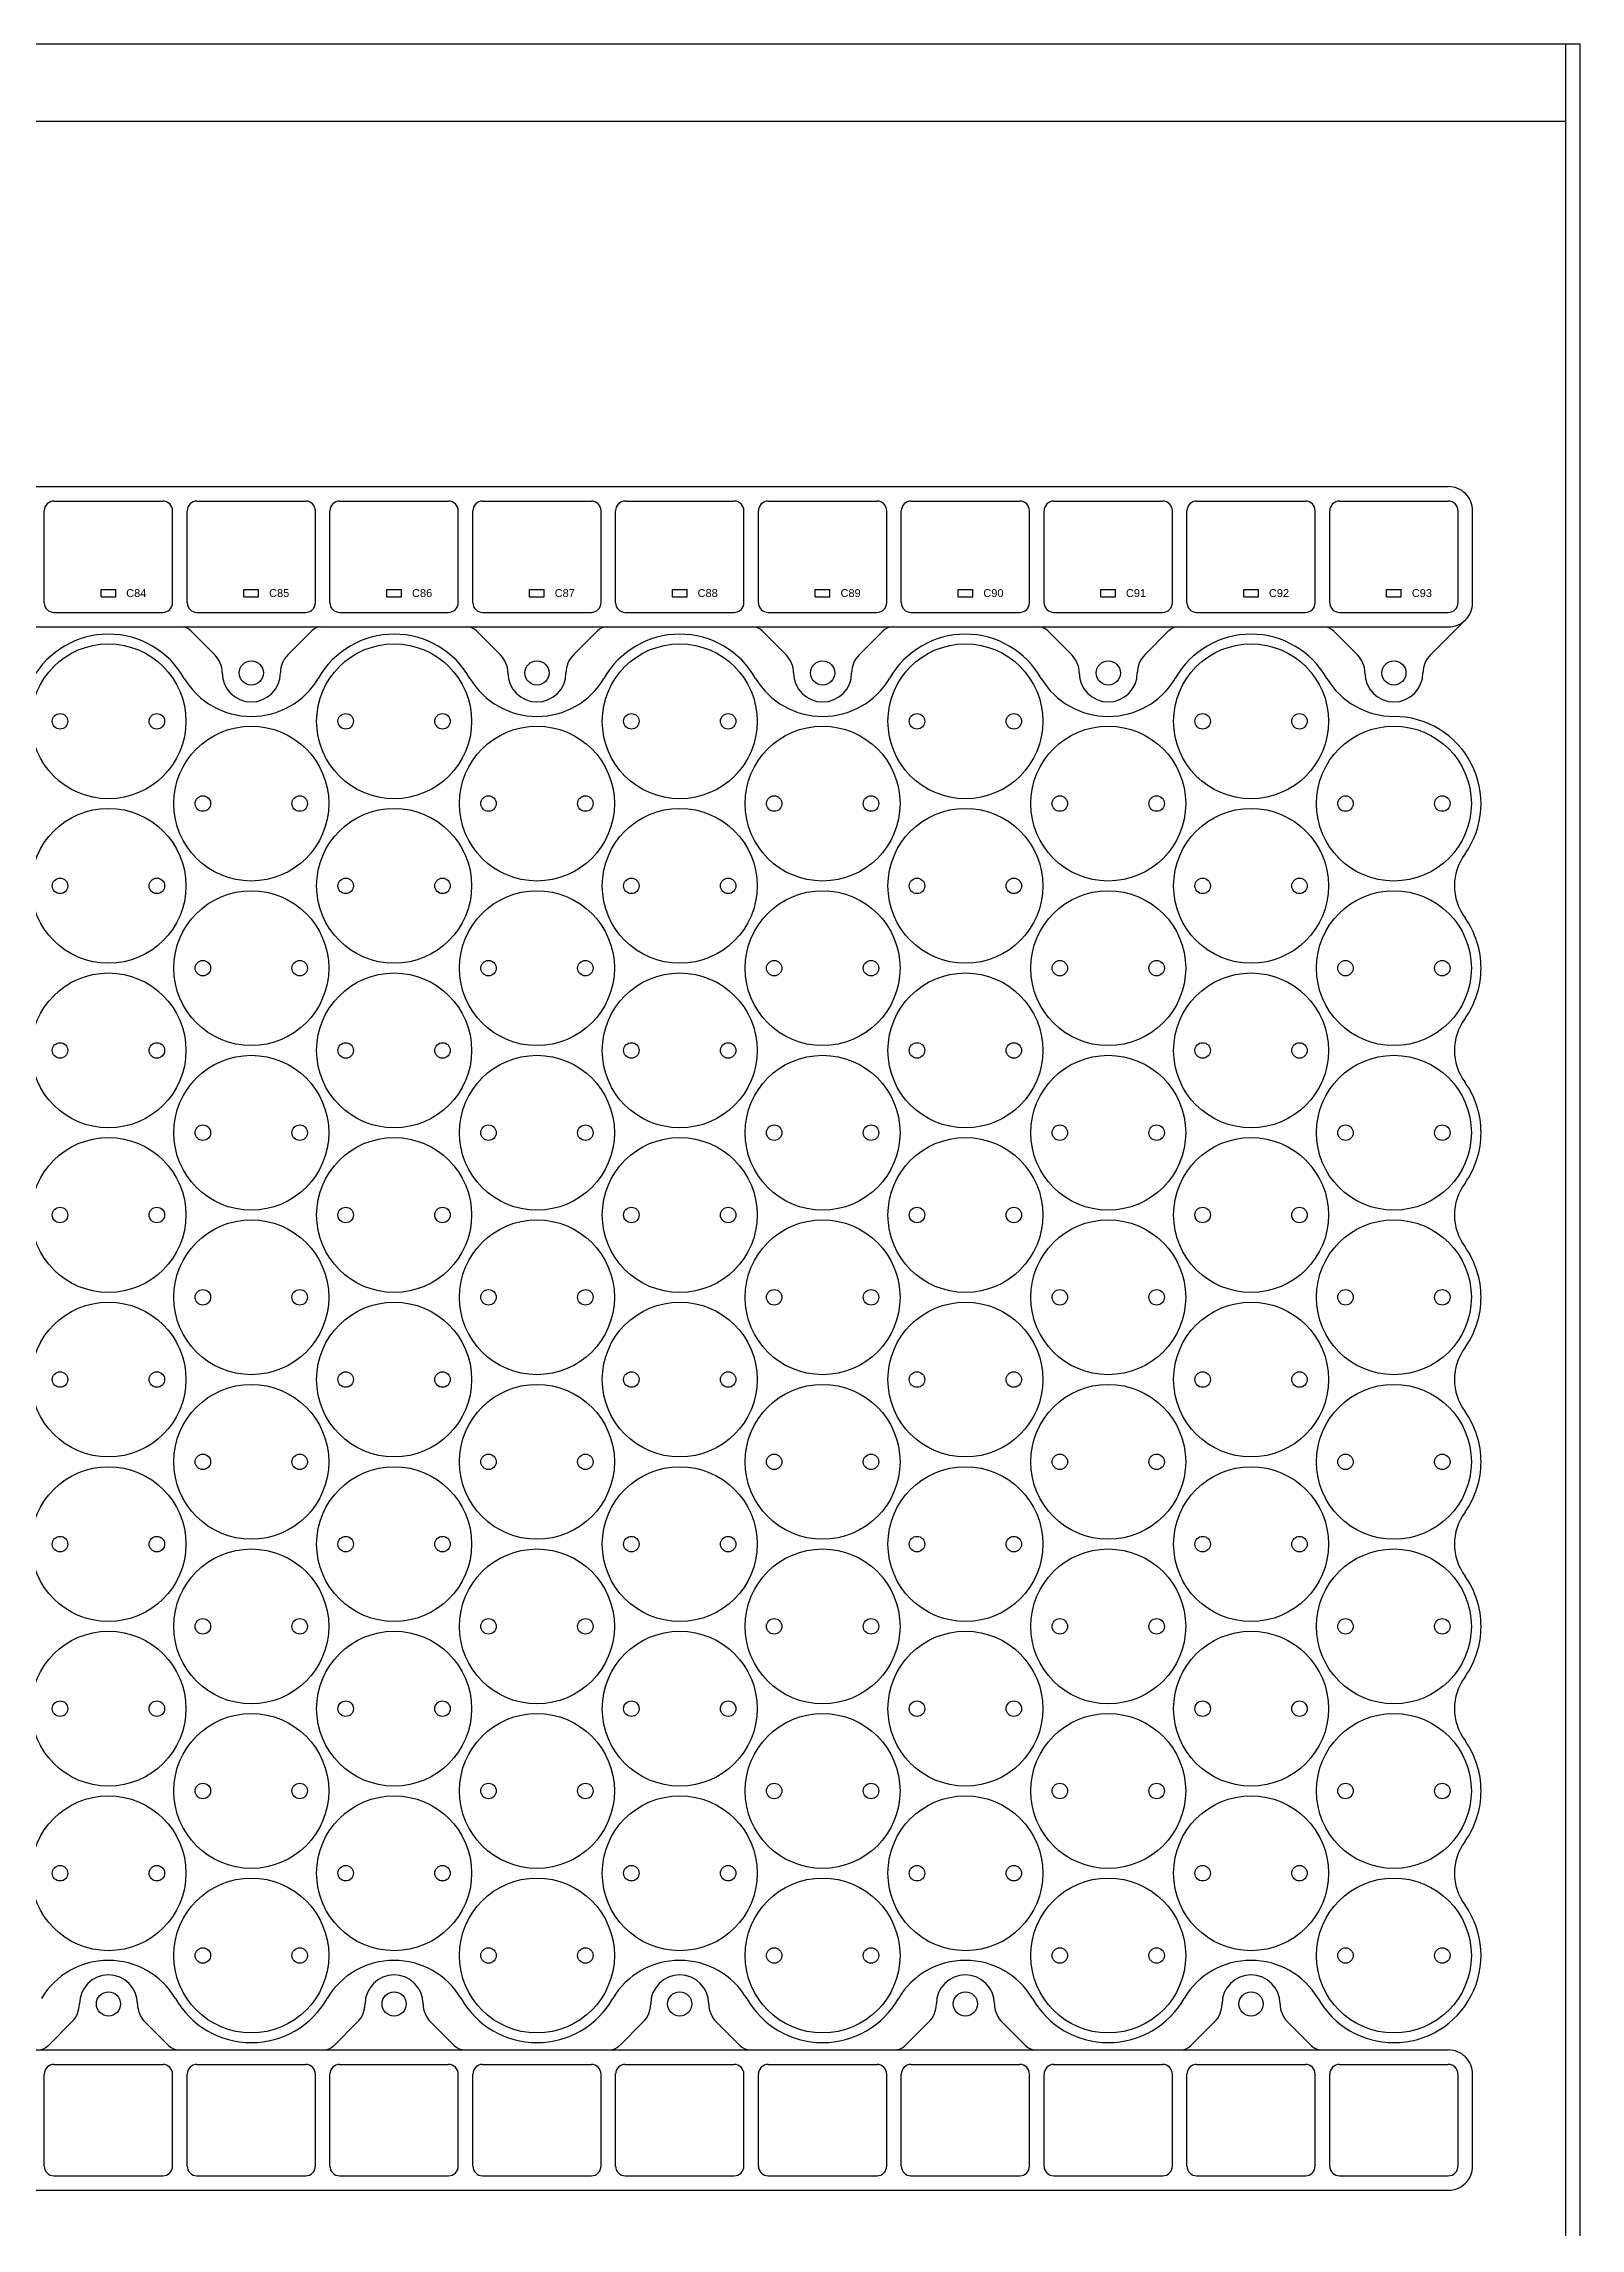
# Model space of a CAD drawing. Header units: millimetres. Extents: x -152 to 152, y -143 to 250.
# Drawn here: x -6.7 to 152, y 24.3 to 250 of the extents above; entities that cross this region are included whole.
import ezdxf

# ---------------------------------------------------------------- set-up
doc = ezdxf.new("R2010")
doc.units = ezdxf.units.MM
doc.layers.add('Mechanical4', color=56, linetype='Continuous')
doc.styles.add('Arial', font='arial.ttf', dxfattribs={"height": 0.2})

msp = doc.modelspace()

# ---------------------------------------------------------------- linework, layer by layer
at = {"layer": 'Mechanical4'}
for p, q in [((-150.5, 250), (150.5, 250)), ((150.5, 242), (150.5, 250)), ((150.5, 250), (152, 250)), ((150.5, -143), (150.5, 250)), ((152, -143), (152, 250)), ((-150.5, 242), (150.5, 242)), ((-7.5, 204.25), (7.5, 204.25)), ((7, 204.25), (7.5, 204.25)), ((7.25, 204.25), (22.25, 204.25)), ((21.75, 204.25), (22.25, 204.25)), ((22, 204.25), (37, 204.25)), ((36.5, 204.25), (37, 204.25)), ((36.75, 204.25), (51.75, 204.25)), ((51.25, 204.25), (51.75, 204.25)), ((51.5, 204.25), (66.5, 204.25)), ((66, 204.25), (66.5, 204.25)), ((66.25, 204.25), (81.25, 204.25)), ((80.75, 204.25), (81.25, 204.25)), ((81, 204.25), (96, 204.25)), ((95.5, 204.25), (96, 204.25)), ((95.75, 204.25), (110.75, 204.25)), ((110.25, 204.25), (110.75, 204.25)), ((110.5, 204.25), (125.5, 204.25)), ((125, 204.25), (125.5, 204.25)), ((125.25, 204.25), (138.37, 204.25)), ((-6.63, 192.25), (-6.63, 201.75)), ((-5.63, 202.75), (5.62, 202.75)), ((6.63, 192.25), (6.63, 201.75)), ((8.13, 192.25), (8.13, 201.75)), ((9.13, 202.75), (20.37, 202.75)), ((21.38, 192.25), (21.38, 201.75)), ((22.87, 192.25), (22.87, 201.75)), ((23.87, 202.75), (35.12, 202.75)), ((36.13, 192.25), (36.13, 201.75)), ((37.62, 192.25), (37.62, 201.75)), ((38.63, 202.75), (49.87, 202.75)), ((50.88, 192.25), (50.88, 201.75)), ((52.37, 192.25), (52.37, 201.75)), ((53.37, 202.75), (64.62, 202.75)), ((65.62, 192.25), (65.62, 201.75)), ((67.12, 192.25), (67.12, 201.75)), ((68.12, 202.75), (79.37, 202.75)), ((80.38, 192.25), (80.38, 201.75)), ((81.88, 192.25), (81.88, 201.75)), ((82.88, 202.75), (94.12, 202.75)), ((95.13, 192.25), (95.13, 201.75)), ((96.62, 192.25), (96.62, 201.75)), ((97.62, 202.75), (108.87, 202.75)), ((109.87, 192.25), (109.87, 201.75)), ((111.37, 192.25), (111.37, 201.75)), ((112.38, 202.75), (123.62, 202.75)), ((124.63, 192.25), (124.63, 201.75)), ((126.13, 192.25), (126.13, 201.75)), ((127.13, 202.75), (138.37, 202.75)), ((139.38, 192.25), (139.38, 201.75)), ((140.88, 192.25), (140.88, 201.75)), ((-0.76, 192.87), (-0.76, 193.63)), ((-0.76, 193.63), (0.76, 193.63)), ((-0.76, 192.87), (0.76, 192.87)), ((0.76, 192.87), (0.76, 193.63)), ((13.99, 192.87), (13.99, 193.63)), ((13.99, 193.63), (15.51, 193.63)), ((13.99, 192.87), (15.51, 192.87)), ((15.51, 192.87), (15.51, 193.63)), ((28.74, 192.87), (28.74, 193.63)), ((28.74, 193.63), (30.26, 193.63)), ((28.74, 192.87), (30.26, 192.87)), ((30.26, 192.87), (30.26, 193.63)), ((43.49, 192.87), (43.49, 193.63)), ((43.49, 193.63), (45.01, 193.63)), ((43.49, 192.87), (45.01, 192.87)), ((45.01, 192.87), (45.01, 193.63)), ((58.24, 192.87), (58.24, 193.63)), ((58.24, 193.63), (59.76, 193.63)), ((58.24, 192.87), (59.76, 192.87)), ((59.76, 192.87), (59.76, 193.63)), ((72.99, 192.87), (72.99, 193.63)), ((72.99, 193.63), (74.51, 193.63)), ((72.99, 192.87), (74.51, 192.87)), ((74.51, 192.87), (74.51, 193.63)), ((87.74, 192.87), (87.74, 193.63)), ((87.74, 193.63), (89.26, 193.63)), ((87.74, 192.87), (89.26, 192.87)), ((89.26, 192.87), (89.26, 193.63)), ((102.49, 192.87), (102.49, 193.63)), ((102.49, 193.63), (104.01, 193.63)), ((102.49, 192.87), (104.01, 192.87)), ((104.01, 192.87), (104.01, 193.63)), ((117.24, 192.87), (117.24, 193.63)), ((117.24, 193.63), (118.76, 193.63)), ((117.24, 192.87), (118.76, 192.87)), ((118.76, 192.87), (118.76, 193.63)), ((131.99, 192.87), (131.99, 193.63)), ((131.99, 193.63), (133.51, 193.63)), ((131.99, 192.87), (133.51, 192.87)), ((133.51, 192.87), (133.51, 193.63)), ((-7.5, 189.75), (7.5, 189.75)), ((-5.63, 191.25), (5.62, 191.25)), ((7.25, 189.75), (22.25, 189.75)), ((9.13, 191.25), (20.37, 191.25)), ((22, 189.75), (37, 189.75)), ((23.87, 191.25), (35.12, 191.25)), ((36.75, 189.75), (51.75, 189.75)), ((36.75, 189.75), (51.75, 189.75)), ((38.63, 191.25), (49.87, 191.25)), ((51.5, 189.75), (66.5, 189.75)), ((53.37, 191.25), (64.62, 191.25)), ((66.25, 189.75), (81.25, 189.75)), ((66.25, 189.75), (81.25, 189.75)), ((68.12, 191.25), (79.37, 191.25)), ((81, 189.75), (96, 189.75)), ((82.88, 191.25), (94.12, 191.25)), ((95.75, 189.75), (110.75, 189.75)), ((95.75, 189.75), (110.75, 189.75)), ((97.62, 191.25), (108.87, 191.25)), ((110.5, 189.75), (125.5, 189.75)), ((112.38, 191.25), (123.62, 191.25)), ((125.25, 189.75), (138.37, 189.75)), ((125.25, 189.75), (138.5, 189.75)), ((127.13, 191.25), (138.37, 191.25)), ((138.46, 188.79), (140.14, 190.48)), ((8.51, 189.33), (10.98, 186.86)), ((18.52, 186.86), (20.99, 189.33)), ((38.01, 189.33), (40.48, 186.86)), ((48.02, 186.86), (50.49, 189.33)), ((67.51, 189.33), (69.98, 186.86)), ((77.52, 186.86), (79.99, 189.33)), ((97.01, 189.33), (99.48, 186.86)), ((107.02, 186.86), (109.49, 189.33)), ((126.51, 189.33), (128.98, 186.86)), ((136.52, 186.86), (138.46, 188.79)), ((-6.24, 43.17), (-3.77, 45.64)), ((3.77, 45.64), (6.24, 43.17)), ((23.26, 43.17), (25.73, 45.64)), ((33.27, 45.64), (35.74, 43.17)), ((52.76, 43.17), (55.23, 45.64)), ((62.77, 45.64), (65.24, 43.17)), ((82.26, 43.17), (84.73, 45.64)), ((92.27, 45.64), (94.74, 43.17)), ((111.76, 43.17), (114.23, 45.64)), ((121.77, 45.64), (124.24, 43.17)), ((-7.5, 42.75), (7.5, 42.75)), ((-5.63, 41.25), (5.62, 41.25)), ((7.25, 42.75), (22.25, 42.75)), ((9.13, 41.25), (20.37, 41.25)), ((21.75, 42.75), (22.25, 42.75)), ((22, 42.75), (37, 42.75)), ((23.87, 41.25), (35.12, 41.25)), ((36.5, 42.75), (37, 42.75)), ((36.75, 42.75), (51.75, 42.75)), ((38.63, 41.25), (49.87, 41.25)), ((51.25, 42.75), (51.75, 42.75)), ((51.5, 42.75), (66.5, 42.75)), ((53.37, 41.25), (64.62, 41.25)), ((66, 42.75), (66.5, 42.75)), ((66.25, 42.75), (81.25, 42.75)), ((68.12, 41.25), (79.37, 41.25)), ((80.75, 42.75), (81.25, 42.75)), ((81, 42.75), (96, 42.75)), ((82.88, 41.25), (94.12, 41.25)), ((95.5, 42.75), (96, 42.75)), ((95.75, 42.75), (110.75, 42.75)), ((97.62, 41.25), (108.87, 41.25)), ((110.25, 42.75), (110.75, 42.75)), ((110.5, 42.75), (125.5, 42.75)), ((112.38, 41.25), (123.62, 41.25)), ((125, 42.75), (125.5, 42.75)), ((125.25, 42.75), (138.37, 42.75)), ((127.13, 41.25), (138.37, 41.25)), ((-6.63, 30.75), (-6.63, 40.25)), ((6.63, 30.75), (6.63, 40.25)), ((8.13, 30.75), (8.13, 40.25)), ((21.38, 30.75), (21.38, 40.25)), ((22.87, 30.75), (22.87, 40.25)), ((36.13, 30.75), (36.13, 40.25)), ((37.62, 30.75), (37.62, 40.25)), ((50.88, 30.75), (50.88, 40.25)), ((52.37, 30.75), (52.37, 40.25)), ((65.62, 30.75), (65.62, 40.25)), ((67.12, 30.75), (67.12, 40.25)), ((80.38, 30.75), (80.38, 40.25)), ((81.88, 30.75), (81.88, 40.25)), ((95.13, 30.75), (95.13, 40.25)), ((96.62, 30.75), (96.62, 40.25)), ((109.87, 30.75), (109.87, 40.25)), ((111.37, 30.75), (111.37, 40.25)), ((124.63, 30.75), (124.63, 40.25)), ((126.13, 30.75), (126.13, 40.25)), ((139.38, 30.75), (139.38, 40.25)), ((140.88, 30.75), (140.88, 40.25)), ((-5.63, 29.75), (5.62, 29.75)), ((9.13, 29.75), (20.37, 29.75)), ((23.87, 29.75), (35.12, 29.75)), ((38.63, 29.75), (49.87, 29.75)), ((53.37, 29.75), (64.62, 29.75)), ((68.12, 29.75), (79.37, 29.75)), ((82.88, 29.75), (94.12, 29.75)), ((97.62, 29.75), (108.87, 29.75)), ((112.38, 29.75), (123.62, 29.75)), ((127.13, 29.75), (138.37, 29.75)), ((-7.5, 28.25), (7.5, 28.25)), ((7, 28.25), (7.5, 28.25)), ((7.25, 28.25), (7.75, 28.25)), ((7.25, 28.25), (22.25, 28.25)), ((22, 28.25), (22.5, 28.25)), ((22, 28.25), (37, 28.25)), ((36.75, 28.25), (51.75, 28.25)), ((36.75, 28.25), (37.25, 28.25)), ((51.5, 28.25), (52, 28.25)), ((51.5, 28.25), (66.5, 28.25)), ((66.25, 28.25), (81.25, 28.25)), ((66.25, 28.25), (66.75, 28.25)), ((81, 28.25), (81.5, 28.25)), ((81, 28.25), (96, 28.25)), ((95.75, 28.25), (110.75, 28.25)), ((95.75, 28.25), (96.25, 28.25)), ((110.5, 28.25), (111, 28.25)), ((110.5, 28.25), (125.5, 28.25)), ((125.25, 28.25), (125.75, 28.25)), ((125.25, 28.25), (138.5, 28.25)), ((125.25, 28.25), (138.37, 28.25))]:
    msp.add_line(p, q, dxfattribs=at)
for centre, radius in [((0, 180), 8), ((29.5, 180), 8), ((59, 180), 8), ((88.5, 180), 8), ((118, 180), 8), ((14.75, 185), 1.25), ((44.25, 185), 1.25), ((73.75, 185), 1.25), ((103.25, 185), 1.25), ((132.75, 185), 1.25), ((-5, 180), 0.8), ((5, 180), 0.8), ((24.5, 180), 0.8), ((34.5, 180), 0.8), ((54, 180), 0.8), ((64, 180), 0.8), ((83.5, 180), 0.8), ((93.5, 180), 0.8), ((113, 180), 0.8), ((123, 180), 0.8), ((14.75, 171.5), 8), ((44.25, 171.5), 8), ((73.75, 171.5), 8), ((103.25, 171.5), 8), ((132.75, 171.5), 8), ((9.75, 171.5), 0.8), ((19.75, 171.5), 0.8), ((39.25, 171.5), 0.8), ((49.25, 171.5), 0.8), ((68.75, 171.5), 0.8), ((78.75, 171.5), 0.8), ((98.25, 171.5), 0.8), ((108.25, 171.5), 0.8), ((127.75, 171.5), 0.8), ((137.75, 171.5), 0.8), ((0, 163), 8), ((29.5, 163), 8), ((59, 163), 8), ((88.5, 163), 8), ((118, 163), 8), ((-5, 163), 0.8), ((5, 163), 0.8), ((14.75, 154.5), 8), ((24.5, 163), 0.8), ((34.5, 163), 0.8), ((44.25, 154.5), 8), ((54, 163), 0.8), ((64, 163), 0.8), ((73.75, 154.5), 8), ((83.5, 163), 0.8), ((93.5, 163), 0.8), ((103.25, 154.5), 8), ((113, 163), 0.8), ((123, 163), 0.8), ((132.75, 154.5), 8), ((0, 146), 8), ((9.75, 154.5), 0.8), ((19.75, 154.5), 0.8), ((29.5, 146), 8), ((39.25, 154.5), 0.8), ((49.25, 154.5), 0.8), ((59, 146), 8), ((68.75, 154.5), 0.8), ((78.75, 154.5), 0.8), ((88.5, 146), 8), ((98.25, 154.5), 0.8), ((108.25, 154.5), 0.8), ((118, 146), 8), ((127.75, 154.5), 0.8), ((137.75, 154.5), 0.8), ((-5, 146), 0.8), ((5, 146), 0.8), ((24.5, 146), 0.8), ((34.5, 146), 0.8), ((54, 146), 0.8), ((64, 146), 0.8), ((83.5, 146), 0.8), ((93.5, 146), 0.8), ((113, 146), 0.8), ((123, 146), 0.8), ((14.75, 137.5), 8), ((44.25, 137.5), 8), ((73.75, 137.5), 8), ((103.25, 137.5), 8), ((132.75, 137.5), 8), ((9.75, 137.5), 0.8), ((19.75, 137.5), 0.8), ((39.25, 137.5), 0.8), ((49.25, 137.5), 0.8), ((68.75, 137.5), 0.8), ((78.75, 137.5), 0.8), ((98.25, 137.5), 0.8), ((108.25, 137.5), 0.8), ((127.75, 137.5), 0.8), ((137.75, 137.5), 0.8), ((0, 129), 8), ((29.5, 129), 8), ((59, 129), 8), ((88.5, 129), 8), ((118, 129), 8), ((-5, 129), 0.8), ((5, 129), 0.8), ((24.5, 129), 0.8), ((34.5, 129), 0.8), ((54, 129), 0.8), ((64, 129), 0.8), ((83.5, 129), 0.8), ((93.5, 129), 0.8), ((113, 129), 0.8), ((123, 129), 0.8), ((14.75, 120.5), 8), ((44.25, 120.5), 8), ((73.75, 120.5), 8), ((103.25, 120.5), 8), ((132.75, 120.5), 8), ((0, 112), 8), ((9.75, 120.5), 0.8), ((19.75, 120.5), 0.8), ((29.5, 112), 8), ((39.25, 120.5), 0.8), ((49.25, 120.5), 0.8), ((59, 112), 8), ((68.75, 120.5), 0.8), ((78.75, 120.5), 0.8), ((88.5, 112), 8), ((98.25, 120.5), 0.8), ((108.25, 120.5), 0.8), ((118, 112), 8), ((127.75, 120.5), 0.8), ((137.75, 120.5), 0.8), ((-5, 112), 0.8), ((5, 112), 0.8), ((14.75, 103.5), 8), ((24.5, 112), 0.8), ((34.5, 112), 0.8), ((44.25, 103.5), 8), ((54, 112), 0.8), ((64, 112), 0.8), ((73.75, 103.5), 8), ((83.5, 112), 0.8), ((93.5, 112), 0.8), ((103.25, 103.5), 8), ((113, 112), 0.8), ((123, 112), 0.8), ((132.75, 103.5), 8), ((9.75, 103.5), 0.8), ((19.75, 103.5), 0.8), ((39.25, 103.5), 0.8), ((49.25, 103.5), 0.8), ((68.75, 103.5), 0.8), ((78.75, 103.5), 0.8), ((98.25, 103.5), 0.8), ((108.25, 103.5), 0.8), ((127.75, 103.5), 0.8), ((137.75, 103.5), 0.8), ((0, 95), 8), ((29.5, 95), 8), ((59, 95), 8), ((88.5, 95), 8), ((118, 95), 8), ((-5, 95), 0.8), ((5, 95), 0.8), ((24.5, 95), 0.8), ((34.5, 95), 0.8), ((54, 95), 0.8), ((64, 95), 0.8), ((83.5, 95), 0.8), ((93.5, 95), 0.8), ((113, 95), 0.8), ((123, 95), 0.8), ((14.75, 86.5), 8), ((44.25, 86.5), 8), ((73.75, 86.5), 8), ((103.25, 86.5), 8), ((132.75, 86.5), 8), ((0, 78), 8), ((9.75, 86.5), 0.8), ((19.75, 86.5), 0.8), ((29.5, 78), 8), ((39.25, 86.5), 0.8), ((49.25, 86.5), 0.8), ((59, 78), 8), ((68.75, 86.5), 0.8), ((78.75, 86.5), 0.8), ((88.5, 78), 8), ((98.25, 86.5), 0.8), ((108.25, 86.5), 0.8), ((118, 78), 8), ((127.75, 86.5), 0.8), ((137.75, 86.5), 0.8), ((-5, 78), 0.8), ((5, 78), 0.8), ((14.75, 69.5), 8), ((24.5, 78), 0.8), ((34.5, 78), 0.8), ((44.25, 69.5), 8), ((54, 78), 0.8), ((64, 78), 0.8), ((73.75, 69.5), 8), ((83.5, 78), 0.8), ((93.5, 78), 0.8), ((103.25, 69.5), 8), ((113, 78), 0.8), ((123, 78), 0.8), ((132.75, 69.5), 8), ((9.75, 69.5), 0.8), ((19.75, 69.5), 0.8), ((39.25, 69.5), 0.8), ((49.25, 69.5), 0.8), ((68.75, 69.5), 0.8), ((78.75, 69.5), 0.8), ((98.25, 69.5), 0.8), ((108.25, 69.5), 0.8), ((127.75, 69.5), 0.8), ((137.75, 69.5), 0.8), ((0, 61), 8), ((29.5, 61), 8), ((59, 61), 8), ((88.5, 61), 8), ((118, 61), 8), ((-5, 61), 0.8), ((5, 61), 0.8), ((24.5, 61), 0.8), ((34.5, 61), 0.8), ((54, 61), 0.8), ((64, 61), 0.8), ((83.5, 61), 0.8), ((93.5, 61), 0.8), ((113, 61), 0.8), ((123, 61), 0.8), ((14.75, 52.5), 8), ((44.25, 52.5), 8), ((73.75, 52.5), 8), ((103.25, 52.5), 8), ((132.75, 52.5), 8), ((9.75, 52.5), 0.8), ((19.75, 52.5), 0.8), ((39.25, 52.5), 0.8), ((49.25, 52.5), 0.8), ((68.75, 52.5), 0.8), ((78.75, 52.5), 0.8), ((98.25, 52.5), 0.8), ((108.25, 52.5), 0.8), ((127.75, 52.5), 0.8), ((137.75, 52.5), 0.8), ((0, 47.5), 1.25), ((29.5, 47.5), 1.25), ((59, 47.5), 1.25), ((88.5, 47.5), 1.25), ((118, 47.5), 1.25)]:
    msp.add_circle(centre, radius, dxfattribs=at)
for centre, radius, start, end in [((138.37, 201.75), 2.5, 359.9999, 90.0001), ((-5.63, 201.75), 1, 89.9999, 180.0001), ((5.62, 201.75), 1, 359.9999, 90.0001), ((9.13, 201.75), 1, 89.9999, 180.0001), ((20.37, 201.75), 1, 359.9999, 90.0001), ((23.87, 201.75), 1, 89.9999, 180.0001), ((35.12, 201.75), 1, 359.9999, 90.0001), ((38.63, 201.75), 1, 89.9999, 180.0001), ((49.87, 201.75), 1, 359.9999, 90.0001), ((53.37, 201.75), 1, 89.9999, 180.0001), ((64.62, 201.75), 1, 359.9999, 90.0001), ((68.12, 201.75), 1, 89.9999, 180.0001), ((79.37, 201.75), 1, 359.9999, 90.0001), ((82.88, 201.75), 1, 89.9999, 180.0001), ((94.12, 201.75), 1, 359.9999, 90.0001), ((97.62, 201.75), 1, 89.9999, 180.0001), ((108.87, 201.75), 1, 359.9999, 90.0001), ((112.38, 201.75), 1, 89.9999, 180.0001), ((123.62, 201.75), 1, 359.9999, 90.0001), ((127.13, 201.75), 1, 89.9999, 180.0001), ((138.37, 201.75), 1, 359.9999, 90.0001), ((-5.63, 192.25), 1, 179.9999, 270.0001), ((5.62, 192.25), 1, 269.9999, 0.0001), ((9.13, 192.25), 1, 179.9999, 270.0001), ((20.37, 192.25), 1, 269.9999, 0.0001), ((23.87, 192.25), 1, 179.9999, 270.0001), ((35.12, 192.25), 1, 269.9999, 0.0001), ((38.63, 192.25), 1, 179.9999, 270.0001), ((49.87, 192.25), 1, 269.9999, 0.0001), ((53.37, 192.25), 1, 179.9999, 270.0001), ((64.62, 192.25), 1, 269.9999, 0.0001), ((68.12, 192.25), 1, 179.9999, 270.0001), ((79.37, 192.25), 1, 269.9999, 0.0001), ((82.88, 192.25), 1, 179.9999, 270.0001), ((94.12, 192.25), 1, 269.9999, 0.0001), ((97.62, 192.25), 1, 179.9999, 270.0001), ((108.87, 192.25), 1, 269.9999, 0.0001), ((112.38, 192.25), 1, 179.9999, 270.0001), ((123.62, 192.25), 1, 269.9999, 0.0001), ((127.13, 192.25), 1, 179.9999, 270.0001), ((138.37, 192.25), 2.5, 269.9999, 0.0001), ((138.37, 192.25), 1, 269.9999, 0.0001), ((138.37, 192.25), 2.5, 315, 0), ((7.5, 188.33), 1.42, 45, 90), ((22, 188.33), 1.42, 90, 135), ((37, 188.33), 1.42, 45, 90), ((51.5, 188.33), 1.42, 90, 135), ((66.5, 188.33), 1.42, 45, 90), ((81, 188.33), 1.42, 90, 135), ((96, 188.33), 1.42, 45, 90), ((110.5, 188.33), 1.42, 90, 135), ((125.5, 188.33), 1.42, 45, 90), ((0, 180), 9, 90, 150.5163), ((0, 180), 9, 29.4837, 90), ((29.5, 180), 9, 90, 150.5163), ((29.5, 180), 9, 29.4837, 90), ((59, 180), 9, 90, 150.5163), ((59, 180), 9, 29.4837, 90), ((88.5, 180), 9, 90, 150.5163), ((88.5, 180), 9, 29.4837, 90), ((118, 180), 9, 90, 150.5163), ((118, 180), 9, 29.4837, 90), ((9.12, 185), 2.63, 0, 45), ((20.38, 185), 2.63, 135, 180), ((38.62, 185), 2.63, 0, 45), ((49.88, 185), 2.63, 135, 180), ((68.12, 185), 2.63, 0, 45), ((79.38, 185), 2.63, 135, 180), ((97.62, 185), 2.63, 0, 45), ((108.88, 185), 2.63, 135, 180), ((127.12, 185), 2.63, 0, 45), ((138.38, 185), 2.63, 135, 180), ((14.75, 188.55), 8.05, 210.7873, 270), ((14.75, 185), 3, 180, 0), ((14.75, 188.55), 8.05, 270, 329.2127), ((44.25, 188.55), 8.05, 210.7873, 270), ((44.25, 185), 3, 180, 0), ((44.25, 188.55), 8.05, 270, 329.2127), ((73.75, 188.55), 8.05, 210.7873, 270), ((73.75, 185), 3, 180, 0), ((73.75, 188.55), 8.05, 270, 329.2127), ((103.25, 188.55), 8.05, 210.7873, 270), ((103.25, 185), 3, 180, 0), ((103.25, 188.55), 8.05, 270, 329.2127), ((132.75, 188.55), 8.05, 210.7873, 270), ((132.75, 185), 3, 180, 0), ((132.75, 171.5), 9, 324.6838, 90), ((144.51, 163), 5.51, 143.2675, 216.7325), ((132.75, 154.5), 9, 0, 35.3162), ((132.75, 154.5), 9, 324.6838, 360), ((144.51, 146), 5.51, 143.2675, 216.7325), ((132.75, 137.5), 9, 0, 35.3162), ((132.75, 137.5), 9, 324.6838, 360), ((144.51, 129), 5.51, 143.2675, 216.7325), ((132.75, 120.5), 9, 0, 35.3162), ((132.75, 120.5), 9, 324.6838, 360), ((144.51, 112), 5.51, 143.2675, 216.7325), ((132.75, 103.5), 9, 0, 35.3162), ((132.75, 103.5), 9, 324.6838, 360), ((144.51, 95), 5.51, 143.2675, 216.7325), ((132.75, 86.5), 9, 0, 35.3162), ((132.75, 86.5), 9, 324.6838, 360), ((144.51, 78), 5.51, 143.2675, 216.7325), ((132.75, 69.5), 9, 0, 35.3162), ((132.75, 69.5), 9, 324.6838, 360), ((144.51, 61), 5.51, 143.2675, 216.7325), ((132.75, 52.5), 9, 270, 35.3162), ((0, 43.95), 8.05, 90, 149.2127), ((0, 43.95), 8.05, 30.7873, 90), ((29.5, 43.95), 8.05, 90, 149.2127), ((29.5, 43.95), 8.05, 30.7873, 90), ((59, 43.95), 8.05, 90, 149.2127), ((59, 43.95), 8.05, 30.7873, 90), ((88.5, 43.95), 8.05, 90, 149.2127), ((88.5, 43.95), 8.05, 30.7873, 90), ((118, 43.95), 8.05, 90, 149.2127), ((118, 43.95), 8.05, 30.7873, 90), ((0, 47.5), 3, 0, 180), ((29.5, 47.5), 3, 0, 180), ((59, 47.5), 3, 0, 180), ((88.5, 47.5), 3, 0, 180), ((118, 47.5), 3, 0, 180), ((-5.63, 47.5), 2.63, 315, 0), ((5.63, 47.5), 2.63, 180, 225), ((14.75, 52.5), 9, 209.4837, 270), ((14.75, 52.5), 9, 270, 330.5163), ((23.87, 47.5), 2.63, 315, 0), ((35.13, 47.5), 2.63, 180, 225), ((44.25, 52.5), 9, 209.4837, 270), ((44.25, 52.5), 9, 270, 330.5163), ((53.37, 47.5), 2.63, 315, 0), ((64.63, 47.5), 2.63, 180, 225), ((73.75, 52.5), 9, 209.4837, 270), ((73.75, 52.5), 9, 270, 330.5163), ((82.87, 47.5), 2.63, 315, 0), ((94.13, 47.5), 2.63, 180, 225), ((103.25, 52.5), 9, 209.4837, 270), ((103.25, 52.5), 9, 270, 330.5163), ((112.37, 47.5), 2.63, 315, 0), ((123.63, 47.5), 2.63, 180, 225), ((132.75, 52.5), 9, 209.4837, 270), ((-7.25, 44.17), 1.42, 270, 315), ((7.25, 44.17), 1.42, 225, 270), ((22.25, 44.17), 1.42, 270, 315), ((36.75, 44.17), 1.42, 225, 270), ((51.75, 44.17), 1.42, 270, 315), ((66.25, 44.17), 1.42, 225, 270), ((81.25, 44.17), 1.42, 270, 315), ((95.75, 44.17), 1.42, 225, 270), ((110.75, 44.17), 1.42, 270, 315), ((125.25, 44.17), 1.42, 225, 270), ((-5.63, 40.25), 1, 89.9999, 180.0001), ((5.62, 40.25), 1, 359.9999, 90.0001), ((9.13, 40.25), 1, 89.9999, 180.0001), ((20.37, 40.25), 1, 359.9999, 90.0001), ((23.87, 40.25), 1, 89.9999, 180.0001), ((35.12, 40.25), 1, 359.9999, 90.0001), ((38.63, 40.25), 1, 89.9999, 180.0001), ((49.87, 40.25), 1, 359.9999, 90.0001), ((53.37, 40.25), 1, 89.9999, 180.0001), ((64.62, 40.25), 1, 359.9999, 90.0001), ((68.12, 40.25), 1, 89.9999, 180.0001), ((79.37, 40.25), 1, 359.9999, 90.0001), ((82.88, 40.25), 1, 89.9999, 180.0001), ((94.12, 40.25), 1, 359.9999, 90.0001), ((97.62, 40.25), 1, 89.9999, 180.0001), ((108.87, 40.25), 1, 359.9999, 90.0001), ((112.38, 40.25), 1, 89.9999, 180.0001), ((123.62, 40.25), 1, 359.9999, 90.0001), ((127.13, 40.25), 1, 89.9999, 180.0001), ((138.37, 40.25), 2.5, 359.9999, 90.0001), ((138.37, 40.25), 1, 359.9999, 90.0001), ((-5.63, 30.75), 1, 179.9999, 270.0001), ((5.62, 30.75), 1, 269.9999, 0.0001), ((9.13, 30.75), 1, 179.9999, 270.0001), ((20.37, 30.75), 1, 269.9999, 0.0001), ((23.87, 30.75), 1, 179.9999, 270.0001), ((35.12, 30.75), 1, 269.9999, 0.0001), ((38.63, 30.75), 1, 179.9999, 270.0001), ((49.87, 30.75), 1, 269.9999, 0.0001), ((53.37, 30.75), 1, 179.9999, 270.0001), ((64.62, 30.75), 1, 269.9999, 0.0001), ((68.12, 30.75), 1, 179.9999, 270.0001), ((79.37, 30.75), 1, 269.9999, 0.0001), ((82.88, 30.75), 1, 179.9999, 270.0001), ((94.12, 30.75), 1, 269.9999, 0.0001), ((97.62, 30.75), 1, 179.9999, 270.0001), ((108.87, 30.75), 1, 269.9999, 0.0001), ((112.38, 30.75), 1, 179.9999, 270.0001), ((123.62, 30.75), 1, 269.9999, 0.0001), ((127.13, 30.75), 1, 179.9999, 270.0001), ((138.37, 30.75), 2.5, 269.9999, 0.0001), ((138.37, 30.75), 1, 269.9999, 0.0001), ((138.37, 30.75), 2.5, 315, 0)]:
    msp.add_arc(centre, radius, start, end, dxfattribs=at)

# ---------------------------------------------------------------- texts
at = {"layer": 'Mechanical4', "style": 'Arial'}
for s, p in [('C84', (1.83, 192.84)), ('C85', (16.59, 192.84)), ('C86', (31.35, 192.84)), ('C87', (46.08, 192.84)), ('C88', (60.84, 192.84)), ('C89', (75.6, 192.84)), ('C90', (90.35, 192.84)), ('C91', (105.08, 192.84)), ('C92', (119.84, 192.84)), ('C93', (134.6, 192.84))]:
    msp.add_text(s, height=0.813, dxfattribs=at).set_placement(p)

doc.saveas('drawing.dxf')
